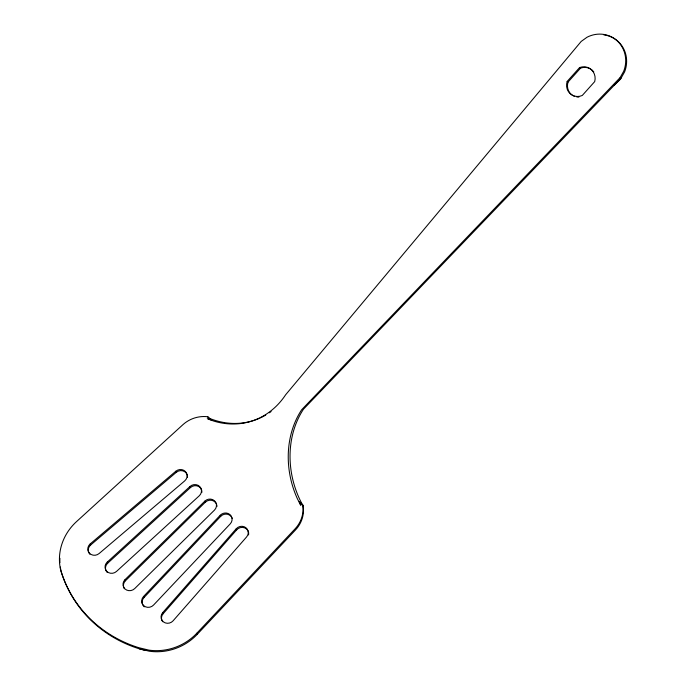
<?xml version="1.0" encoding="UTF-8"?>
<svg xmlns="http://www.w3.org/2000/svg" width="686" height="686" viewBox="0 0 686 686"><rect width="100%" height="100%" fill="white"/><g stroke="black" fill="none" stroke-linecap="round" stroke-linejoin="round"><path stroke-width="1.03" d="M300.854 505.582L297.364 498.696A85.913 72.021 72.9 0 1 301.694 409.714L620.127 77.587L623.694 71.284A28.289 26.857 -57.6 0 0 617.289 40.954A28.289 26.857 -57.6 0 0 587.027 37.241L581.188 41.434L285.625 394.793A85.913 72.021 72.9 0 1 213.758 421.075L207.283 418.7M162.719 612.632L236.241 528.76A6.92 6.508 -21.8 0 1 245.922 527.723A6.92 6.508 -21.8 0 1 246.6 536.949L173.086 620.821A6.92 6.508 -21.8 0 1 163.397 621.859A6.92 6.508 -21.8 0 1 162.719 612.632L163.157 613.721A6.92 6.508 -21.8 0 0 162.651 621.713M163.157 613.721L236.67 529.849L236.241 528.76M567.159 81.445L579.61 67.554A12.322 11.705 -57.6 0 1 591.469 69.766A12.322 11.705 -57.6 0 1 594.719 81.583L582.268 95.474A11.954 11.345 -57.6 0 1 570.1 93.605A11.954 11.345 -57.6 0 1 567.159 81.445L568.077 82.028A11.954 11.345 -57.6 0 0 574.662 96.417M568.077 82.028L580.528 68.137A12.322 11.705 -57.6 0 1 593.784 71.919M207.832 416.762L208.913 419.3L211.228 419.909L207.832 416.762A29.815 28.049 -21.8 0 0 182.87 424.72L76.566 521.574A52.899 49.778 -21.8 0 0 60.685 570.203A127.725 120.17 -21.8 0 0 138.864 647.713L148.931 650.139A52.745 49.624 -21.8 0 0 196.822 633.229L295.049 528.88A29.815 28.049 -21.8 0 0 302.663 504.802L299.268 501.655L299.971 503.85L302.663 504.802L303.092 505.891A29.815 28.049 -21.8 0 1 295.486 529.969L197.259 634.318A52.745 49.624 -21.8 0 1 149.368 651.228L139.301 648.802A127.725 120.17 -21.8 0 1 61.123 571.292A52.899 49.778 -21.8 0 1 60.317 567.005M143.528 596.503L220.24 515.255A6.92 6.508 -21.8 0 1 229.947 514.577A6.92 6.508 -21.8 0 1 230.256 523.838L153.544 605.078A6.92 6.508 -21.8 0 1 143.837 605.764A6.92 6.508 -21.8 0 1 143.528 596.503L143.966 597.592A6.92 6.508 -21.8 0 0 144.274 606.853M143.966 597.592L220.678 516.344A6.92 6.508 -21.8 0 1 232.254 518.47M125.032 579.653L204.831 501.157A6.92 6.508 -21.8 0 1 214.538 500.831A6.92 6.508 -21.8 0 1 214.469 510.11L134.679 588.605A6.92 6.508 -21.8 0 1 124.972 588.931A6.92 6.508 -21.8 0 1 125.032 579.653L125.469 580.742A6.92 6.508 -21.8 0 0 124.32 588.699M125.469 580.742L205.268 502.246A6.92 6.508 -21.8 0 1 216.056 503.241M107.256 562.108L190.013 486.477A6.92 6.508 -21.8 0 1 199.712 486.503A6.92 6.508 -21.8 0 1 199.274 495.789L116.517 571.421A6.92 6.508 -21.8 0 1 106.819 571.395A6.92 6.508 -21.8 0 1 107.256 562.108L107.693 563.197A6.92 6.508 -21.8 0 0 107.256 572.484M107.693 563.197L190.451 487.566A6.92 6.508 -21.8 0 1 201.941 492.239M90.226 543.895L175.83 471.239A6.92 6.508 -21.8 0 1 185.503 471.625A6.92 6.508 -21.8 0 1 184.697 480.903L99.093 553.559A6.92 6.508 -21.8 0 1 89.42 553.173A6.92 6.508 -21.8 0 1 90.226 543.895L90.663 544.984A6.92 6.508 -21.8 0 0 89.857 554.262M90.663 544.984L176.268 472.328A6.92 6.508 -21.8 0 1 187.535 477.43M139.301 648.802L145.218 650.439M620.127 77.587L621.044 78.17L303.495 409.156A85.913 72.021 72.9 0 0 303.092 505.891M613.533 84.455L614.45 85.038L620.461 79.19L624.612 71.867A28.289 26.857 -57.6 0 0 603.852 34.883M579.61 67.554L580.528 68.137M220.24 515.255L220.678 516.344M204.831 501.157L205.268 502.246M190.013 486.477L190.451 487.566M175.83 471.239L176.268 472.328M196.822 633.229L197.259 634.318M59.914 562.64A52.899 49.778 -21.8 0 1 59.914 558.25M259.214 418.391A85.913 72.021 72.9 0 1 208.27 417.851M271.073 411.557A85.913 72.021 72.9 0 1 269.341 412.783M265.765 415.047A85.913 72.021 72.9 0 1 260.166 417.963M216.725 504.802A6.92 6.508 -21.8 0 1 216.948 506.491M236.67 529.849A6.92 6.508 -21.8 0 1 248.589 534.917M578.924 97.069A11.954 11.345 -57.6 0 1 576.755 96.949"/></g></svg>
